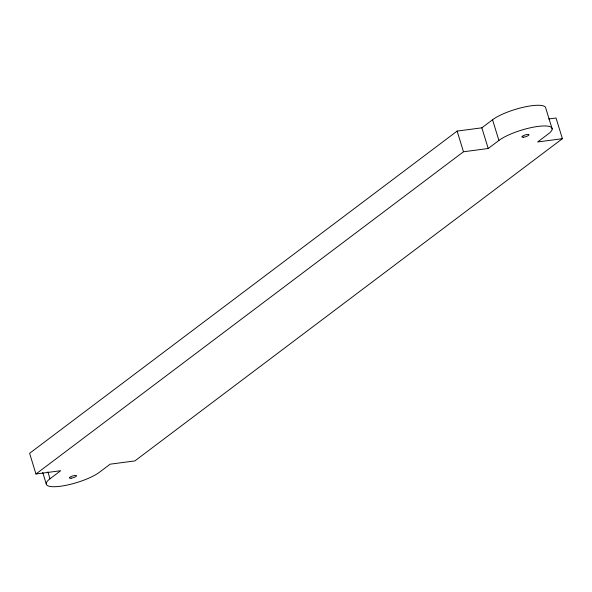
<?xml version="1.0" encoding="UTF-8"?>
<svg xmlns="http://www.w3.org/2000/svg" width="592" height="592" viewBox="0 0 592 592"><rect width="100%" height="100%" fill="white"/><g stroke="black" fill="none" stroke-linecap="round" stroke-linejoin="round"><path stroke-width="0.89" d="M552.173 128.975L545.809 108.292A29.778 7.356 -17.1 0 0 524.63 106.967A29.778 7.356 -17.1 0 0 492.544 119.769L481.851 127.82L457.128 131.091L29.6 453.309L35.964 473.992L60.695 470.721L50.002 478.78A29.778 7.356 -17.1 0 0 60.48 486.247A29.778 7.356 -17.1 0 0 99.456 472.231L110.149 464.18L134.872 460.909L562.4 138.691L556.036 118.008L548.71 118.977M35.964 473.992L463.484 151.774L488.215 148.503L498.901 140.452A29.778 7.356 -17.1 0 1 537.884 126.436A29.778 7.356 -17.1 0 1 548.362 133.903L537.669 141.962L562.4 138.691M492.544 119.769L498.901 140.452M481.851 127.82L488.215 148.503M457.128 131.091L463.484 151.774M47.885 471.883L50.002 478.78M42.742 472.505L46.191 483.708M71.166 478.188A3.722 0.918 -17.1 0 0 76.516 475.82A3.722 0.918 -17.1 0 0 71.166 476.53A3.722 0.918 -17.1 0 0 71.166 478.188M523.631 137.174A3.722 0.918 -17.1 0 0 528.982 134.806A3.722 0.918 -17.1 0 0 523.624 135.516A3.722 0.918 -17.1 0 0 523.631 137.174"/></g></svg>
